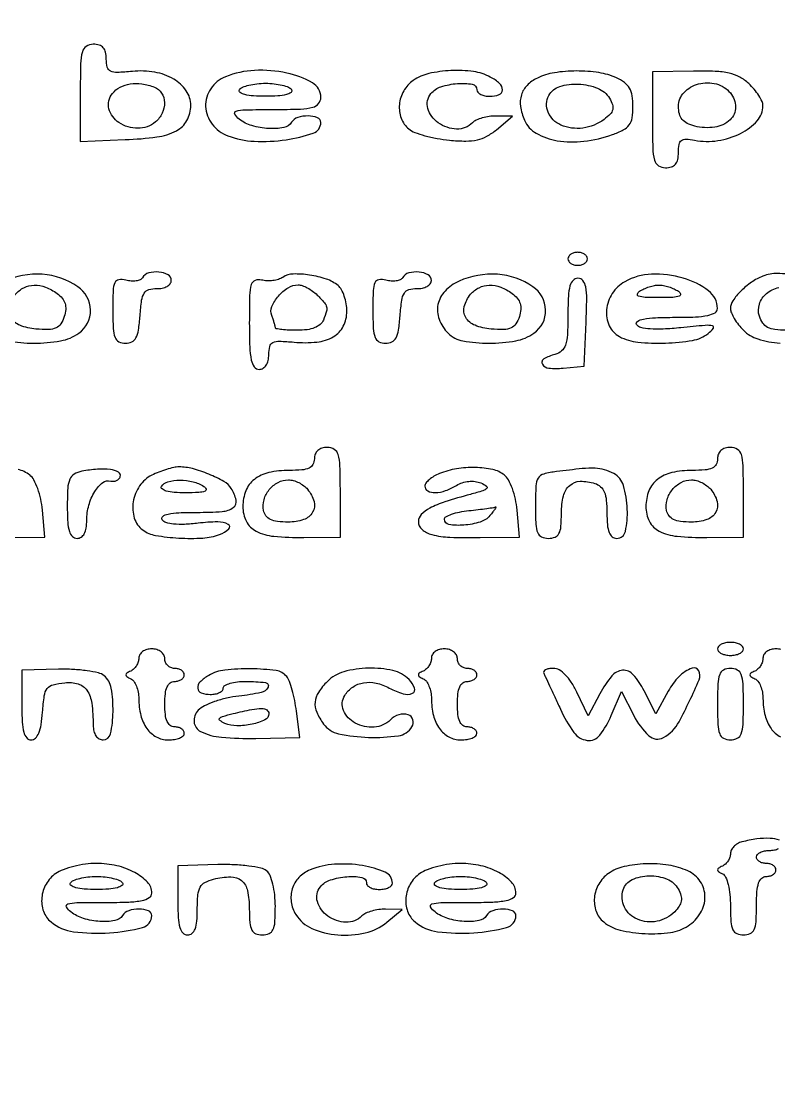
# Model space of a CAD drawing. Extents: x 0 to 1066, y 0 to 761.
# Drawn here: x 997.85 to 1007.7, y 127.07 to 141.07 of the extents above; entities that cross this region are included whole.
import ezdxf

# ---------------------------------------------------------------- set-up
doc = ezdxf.new("R2010")
doc.units = 0
doc.header["$MEASUREMENT"] = 0

msp = doc.modelspace()

# ---------------------------------------------------------------- linework, layer by layer
for points in [[(710.559243, 95.267872, -0.000023), (733.258836, 95.240684, -0.000004), (756.324384, 95.211821, -0.198594)], [(606.442229, 95.24091, -0.000004), (629.422908, 95.212432, -0.198597)], [(669.892229, 95.24091, -0.000004), (692.872908, 95.212432, -0.198597)], [(1007.945735, 137.763283, 0.042013), (1007.688889, 137.790956, 0.10093), (1007.5014, 137.75726, 0.056154), (1007.352573, 137.677649, 0.045319), (1007.213114, 137.561617, 0.04713), (1007.109842, 137.437016, 0.150592), (1007.0784, 137.334988, 0.102164), (1007.089807, 137.279745, 0.03292), (1007.128103, 137.204923, 0.031265), (1007.182847, 137.125141, 0.030385), (1007.2476, 137.052, 0.123148), (1007.435624, 136.939207, 0.053922), (1007.723145, 136.884646, 0.053029)], [(1007.803201, 137.052, -0.030534), (1007.65704, 137.060934, -0.091037), (1007.561749, 137.090795, -0.119802), (1007.498343, 137.146824, -0.075464), (1007.454433, 137.235904, -0.157613), (1007.455276, 137.394316, -0.13805), (1007.548034, 137.532152, -0.127471), (1007.706084, 137.608599, -0.126029)], [(997.646895, 134.354962), (998.15589, 134.362431), (998.125682, 134.713165, 0.032336), (998.104135, 134.855186, 0.033218), (998.064572, 134.991936, 0.035204), (998.014255, 135.105091, 0.105126), (997.960067, 135.16965, 0.113555), (997.809162, 135.240121, 0.047236)], [(1007.735692, 132.897136, 0.072314), (1007.6706, 132.9066, 0.069108), (1007.605931, 132.897619, 0.085282), (1007.551103, 132.871394, 0.099962), (1007.514443, 132.832453, 0.139896), (1007.5014, 132.78675, -0.079041), (1007.493525, 132.737245, -0.060848), (1007.470336, 132.687609, -0.061238), (1007.436091, 132.645341, -0.08292), (1007.39565, 132.61755, 0.029131), (1007.344258, 132.589816, 0.260055), (1007.3322, 132.5682, 0.260055), (1007.344258, 132.546584, 0.029131), (1007.39565, 132.51885, -0.131295), (1007.436203, 132.48485, -0.056264), (1007.470336, 132.422306, -0.050325), (1007.493565, 132.343484, -0.04654), (1007.5014, 132.259488, 0.060005), (1007.527799, 132.04031, 0.095386), (1007.606303, 131.869103, 0.1158), (1007.729455, 131.76107, 0.122996)], [(1007.717291, 130.419414, 0.059876), (1007.593584, 130.440557, 0.04594), (1007.421082, 130.433282, 0.030421), (1007.22645, 130.394883, 0.067512), (1007.169857, 130.371592, 0.068712), (1007.12189, 130.334175, 0.075329), (1007.089503, 130.288882, 0.11814), (1007.0784, 130.242547, -0.082908), (1007.07053, 130.195414, -0.061237), (1007.047336, 130.147787, -0.060849), (1007.013088, 130.106884, -0.079052), (1006.97265, 130.07955, 0.029131), (1006.921258, 130.051816, 0.260055), (1006.9092, 130.0302, 0.260055), (1006.921258, 130.008584, 0.029131), (1006.97265, 129.98085, -0.181903), (1007.01499, 129.93756, -0.042388), (1007.048471, 129.839717, -0.036866), (1007.070995, 129.709501, -0.0244), (1007.0784, 129.55785, 0.014451), (1007.08433, 129.352734, 0.09211), (1007.109127, 129.252056, 0.187602), (1007.160168, 129.202097, 0.101296), (1007.2476, 129.1842, 0.102588), (1007.335205, 129.202366, 0.188085), (1007.38625, 129.252938, 0.090841), (1007.410941, 129.355142, 0.013964), (1007.4168, 129.5649, -0.016668), (1007.422932, 129.748804, -0.063857), (1007.445, 129.861, -0.12648), (1007.484734, 129.922532, -0.188641), (1007.5437, 129.9456, 0.064853), (1007.592214, 129.951919, 0.082425), (1007.633323, 129.970451, 0.098894), (1007.660823, 129.997937, 0.148195), (1007.6706, 130.0302, 0.148195), (1007.660823, 130.062463, 0.098894), (1007.633323, 130.089949, 0.082425), (1007.592214, 130.108481, 0.064853), (1007.5437, 130.1148, -0.064853), (1007.495186, 130.121119, -0.082425), (1007.454077, 130.139651, -0.098894), (1007.426577, 130.167137, -0.148195), (1007.4168, 130.1994, -0.191087), (1007.429615, 130.231707, -0.088204), (1007.466503, 130.259149, -0.068025), (1007.521246, 130.277766, -0.048028), (1007.586, 130.284, 0.048028), (1007.650754, 130.290234, 0.068025), (1007.705498, 130.308851, 0.088204)]]:
    msp.add_lwpolyline(points, format="xyb")
for points in [[(998.6184, 140.142818), (998.6184, 139.511236), (999.201975, 139.533101, 0.02435), (999.615946, 139.568849, 0.086757), (999.86853, 139.649178, 0.147059), (1000.005997, 139.783283, 0.127116), (1000.0566, 139.979109, 0.151572), (999.997367, 140.170016, 0.11095), (999.833724, 140.321883, 0.09008), (999.587562, 140.411021, 0.065801), (999.296324, 140.421608, -0.013762), (999.097509, 140.408156, -0.120811), (999.011681, 140.425592, -0.224383), (998.969887, 140.47639, -0.06183), (998.9568, 140.581814, 0.054817), (998.947097, 140.670054, 0.126112), (998.917068, 140.729177, 0.139619), (998.864672, 140.762946, 0.073898), (998.7876, 140.7744, 0.149683), (998.69671, 140.746567, 0.180608), (998.645216, 140.674302, 0.059557), (998.622876, 140.518903, 0.005951)], [(1000.50819, 140.351516, 0.14807), (1000.315465, 140.196522, 0.161253), (1000.249257, 139.96604, 0.156057), (1000.333168, 139.735909, 0.137919), (1000.538946, 139.583519, 0.079277), (1000.880801, 139.512405, 0.047386), (1001.296459, 139.5323, 0.04781), (1001.649585, 139.617996, 0.319548), (1001.7486, 139.757106, 0.312179), (1001.705653, 139.819188, 0.088965), (1001.584022, 139.841694, 0.07719), (1001.447963, 139.821329, 0.180568), (1001.3679, 139.7592, -0.213591), (1001.266191, 139.690159, -0.058451), (1001.068, 139.678504, -0.056144), (1000.851905, 139.715643, -0.091551), (1000.68612, 139.798809, -0.103523), (1000.629163, 139.864154, -0.484919), (1000.645529, 139.903698, -0.064153), (1000.764585, 139.921355, -0.00368), (1001.13525, 139.925709, 0.006741), (1001.485786, 139.931974, 0.055368), (1001.643725, 139.954549, 0.158251), (1001.719335, 140.002639, 0.174336), (1001.7486, 140.08402, 0.270288), (1001.638396, 140.272991, 0.075764), (1001.306128, 140.399439, 0.065093), (1000.885777, 140.434153, 0.084123)], [(1002.951824, 140.304303, 0.109909), (1002.826833, 140.167647, 0.10789), (1002.770513, 139.989968, 0.113052), (1002.794398, 139.811632, 0.130683), (1002.893507, 139.67227, 0.083642), (1002.969457, 139.628195, 0.022459), (1003.102593, 139.584956, 0.0221), (1003.260526, 139.548823, 0.021236), (1003.423146, 139.526195, 0.021612), (1003.634648, 139.515065, 0.057498), (1003.784795, 139.530966, 0.070643), (1003.90875, 139.577826, 0.047885), (1004.033689, 139.662969), (1004.2443, 139.838171), (1004.02857, 139.840985, 0.038375), (1003.939245, 139.835291, 0.035316), (1003.849255, 139.816018, 0.037217), (1003.771457, 139.787091, 0.088988), (1003.721077, 139.752037, -0.207958), (1003.515658, 139.671101, -0.14584), (1003.27682, 139.751412, -0.167754), (1003.141574, 139.939119, -0.251265), (1003.180915, 140.132809, -0.142975), (1003.311515, 140.22102, -0.056968), (1003.525528, 140.263559, -0.063964), (1003.717974, 140.254824, -0.364372), (1003.779, 140.1822, 0.191087), (1003.791815, 140.149893, 0.088204), (1003.828703, 140.122451, 0.068025), (1003.883446, 140.103834, 0.048028), (1003.9482, 140.0976, 0.089316), (1004.068032, 140.119178, 0.307231), (1004.111518, 140.180307, 0.219872), (1004.075225, 140.263652, 0.059033), (1003.953762, 140.348423, 0.090271), (1003.735624, 140.418622, 0.043852), (1003.442081, 140.43144, 0.043899), (1003.153434, 140.39319, 0.098195)], [(1004.565613, 140.334559, 0.084446), (1004.43236, 140.23973, 0.122036), (1004.358244, 140.116345, 0.112368), (1004.346967, 139.964757, 0.064343), (1004.397558, 139.78752, 0.164207), (1004.551862, 139.615814, 0.087593), (1004.824162, 139.519956, 0.070959), (1005.171607, 139.512291, 0.054004), (1005.542976, 139.598276, 0.035169), (1005.684395, 139.659026, 0.117277), (1005.76054, 139.724413, 0.119933), (1005.798164, 139.816191, 0.037599), (1005.8094, 139.965396, 0.038769), (1005.79856, 140.104992, 0.092646), (1005.76406, 140.202595, 0.101726), (1005.699051, 140.275635, 0.053358), (1005.593919, 140.33782, 0.069558), (1005.366063, 140.405477, 0.038247), (1005.075424, 140.426814, 0.038313), (1004.786768, 140.403742, 0.073547)], [(1006.0632, 139.792246, 0.006045), (1006.067696, 139.420377, 0.060098), (1006.090073, 139.266306, 0.181129), (1006.141559, 139.194592, 0.14852), (1006.2324, 139.167, 0.074563), (1006.3103, 139.178682, 0.143563), (1006.362536, 139.213121, 0.125681), (1006.392175, 139.274058, 0.050702), (1006.4016, 139.366768, -0.041024), (1006.410177, 139.471127, -0.191456), (1006.440728, 139.521824, -0.177245), (1006.499457, 139.539945, -0.034342), (1006.611537, 139.526405, 0.084787), (1006.914344, 139.520435, 0.079187), (1007.209809, 139.614266, 0.09184), (1007.425693, 139.777943, 0.18686), (1007.5014, 139.973447, 0.107775), (1007.489005, 140.030285, 0.034357), (1007.447397, 140.106786, 0.032475), (1007.387916, 140.188069, 0.031035), (1007.317561, 140.262281, 0.064977), (1007.198763, 140.347137, 0.066913), (1007.06332, 140.397632, 0.045754), (1006.879795, 140.421958, 0.013836), (1006.598461, 140.425523), (1006.0632, 140.417493)], [(999.584381, 140.215449, -0.163459), (999.676757, 140.139136, -0.133459), (999.713728, 140.015664, -0.117183), (999.684579, 139.87736, -0.1097), (999.595957, 139.763065, -0.174593), (999.368429, 139.680777, -0.147177), (999.121753, 139.754639, -0.185291), (998.991771, 139.936256, -0.241401), (999.035515, 140.132809, -0.096799), (999.137472, 140.216117, -0.085869), (999.267663, 140.259371, -0.075522), (999.41952, 140.259171, -0.053635)], [(1001.3679, 140.1822, -0.400129), (1001.360631, 140.147698, -0.089468), (1001.300283, 140.120499, -0.044569), (1001.188375, 140.10291, -0.016707), (1001.0295, 140.0976, -0.016707), (1000.870625, 140.10291, -0.044569), (1000.758717, 140.120499, -0.089468), (1000.698369, 140.147698, -0.400129), (1000.6911, 140.1822, -0.158284), (1000.729671, 140.214903, -0.036095), (1000.812073, 140.241949, -0.033884), (1000.916132, 140.260587, -0.02738), (1001.0295, 140.2668, -0.02738), (1001.142868, 140.260587, -0.033884), (1001.246927, 140.241949, -0.036095), (1001.329329, 140.214903, -0.158284)], [(1005.504732, 140.071495, -0.053632), (1005.54373, 139.988614, -0.147433), (1005.546279, 139.924719, -0.13153), (1005.5128, 139.865486, -0.039035), (1005.43368, 139.796545, -0.126607), (1005.15791, 139.6842, -0.136939), (1004.871003, 139.723813, -0.191419), (1004.705842, 139.889719, -0.227898), (1004.715301, 140.108252, -0.196882), (1004.856762, 140.22515, -0.087307), (1005.101328, 140.256538, -0.084188), (1005.350478, 140.202259, -0.161727)], [(1007.077506, 140.140977, -0.172391), (1007.144895, 139.957106, -0.211074), (1007.073239, 139.790496, -0.153573), (1006.873357, 139.695461, -0.096539), (1006.612911, 139.709388, -0.053961), (1006.515142, 139.745489, -0.105124), (1006.450313, 139.796958, -0.110072), (1006.413835, 139.868586, -0.063028), (1006.4016, 139.965262, -0.192002), (1006.473957, 140.146743, -0.140331), (1006.662751, 140.258168, -0.128975), (1006.894822, 140.25766, -0.156086)], [(1004.9634, 137.9826, 0.148195), (1004.973177, 137.950337, 0.098894), (1005.000677, 137.922851, 0.082425), (1005.041786, 137.904319, 0.064853), (1005.0903, 137.898, 0.064853), (1005.138814, 137.904319, 0.082425), (1005.179923, 137.922851, 0.098894), (1005.207423, 137.950337, 0.148195), (1005.2172, 137.9826, 0.148195), (1005.207423, 138.014863, 0.098894), (1005.179923, 138.042349, 0.082425), (1005.138814, 138.060881, 0.064853), (1005.0903, 138.0672, 0.064853), (1005.041786, 138.060881, 0.082425), (1005.000677, 138.042349, 0.098894), (1004.973177, 138.014863, 0.148195)], [(997.62435, 137.691305, 0.097185), (997.44215, 137.562317, 0.139343), (997.350592, 137.388195, 0.143682), (997.365657, 137.195992, 0.105834), (997.482343, 137.015743, 0.152802), (997.675232, 136.914797, 0.044471), (998.013198, 136.884299, 0.045034), (998.361771, 136.915366, 0.108451), (998.599576, 137.014497, 0.252552), (998.75075, 137.315807, 0.237937), (998.586033, 137.619539, 0.135938), (998.12389, 137.781182, 0.122743)], [(999.427009, 137.736742, -0.15438), (999.396609, 137.710566, -0.064046), (999.343871, 137.695594, -0.054994), (999.278723, 137.693063, -0.046215), (999.210516, 137.704309, 0.098281), (999.119007, 137.709792, 0.261817), (999.068652, 137.671653, 0.094119), (999.045878, 137.571109, 0.008765), (999.0414, 137.315667, 0.011299), (999.046854, 137.074333, 0.079578), (999.070579, 136.95966, 0.184434), (999.120524, 136.903582, 0.120179), (999.205736, 136.8828, 0.112123), (999.288804, 136.901665, 0.160679), (999.342845, 136.953572, 0.086187), (999.375825, 137.054801, 0.017695), (999.396086, 137.24235, -0.01596), (999.417029, 137.442722, -0.103877), (999.450933, 137.537638, -0.188149), (999.510507, 137.582811, -0.078181), (999.61245, 137.595183, 0.056762), (999.685554, 137.600906, 0.079056), (999.747117, 137.62333, 0.100405), (999.788152, 137.658404, 0.167393), (999.8028, 137.700933, 0.27184), (999.759785, 137.774205, 0.103893), (999.642494, 137.81075, 0.092374), (999.509508, 137.798854, 0.188117)], [(1001.252785, 137.741465, -0.073065), (1001.197072, 137.71518, -0.042353), (1001.124533, 137.699696, -0.041316), (1001.047487, 137.696377, -0.054116), (1000.977835, 137.706736, 0.160191), (1000.892821, 137.701467, 0.232379), (1000.843297, 137.646632, 0.063932), (1000.822051, 137.50626, 0.00563), (1000.818, 137.146467, 0.008256), (1000.823142, 136.835091, 0.043706), (1000.843608, 136.665895, 0.102209), (1000.882528, 136.576699, 0.243562), (1000.9449, 136.5444, 0.135886), (1000.995889, 136.558518, 0.112454), (1001.036714, 136.597648, 0.089588), (1001.062996, 136.659136, 0.056367), (1001.0718, 136.736986, -0.060651), (1001.08459, 136.842035, -0.22176), (1001.125638, 136.892924, -0.123595), (1001.20955, 136.910777, -0.014693), (1001.400828, 136.898193, 0.049195), (1001.696356, 136.899149, 0.107027), (1001.910947, 136.969022, 0.14247), (1002.039967, 137.104841, 0.119742), (1002.087, 137.298418, 0.042408), (1002.078589, 137.397406, 0.039532), (1002.053567, 137.495992, 0.042006), (1002.016877, 137.580054, 0.095935), (1001.973187, 137.633339, 0.091428), (1001.820408, 137.718872, 0.044791), (1001.60289, 137.771757, 0.044494), (1001.388605, 137.78464, 0.140365)], [(1002.811009, 137.736742, -0.15438), (1002.780609, 137.710566, -0.064046), (1002.727871, 137.695594, -0.054994), (1002.662723, 137.693063, -0.046215), (1002.594516, 137.704309, 0.098281), (1002.503007, 137.709792, 0.261817), (1002.452652, 137.671653, 0.094119), (1002.429878, 137.571109, 0.008765), (1002.4254, 137.315667, 0.011299), (1002.430854, 137.074333, 0.079578), (1002.454579, 136.95966, 0.184434), (1002.504524, 136.903582, 0.120179), (1002.589736, 136.8828, 0.112123), (1002.672804, 136.901665, 0.160679), (1002.726845, 136.953572, 0.086187), (1002.759825, 137.054801, 0.017695), (1002.780086, 137.24235, -0.01596), (1002.801029, 137.442722, -0.103877), (1002.834933, 137.537638, -0.188149), (1002.894507, 137.582811, -0.078181), (1002.99645, 137.595183, 0.056762), (1003.069554, 137.600906, 0.079056), (1003.131117, 137.62333, 0.100405), (1003.172152, 137.658404, 0.167393), (1003.1868, 137.700933, 0.27184), (1003.143785, 137.774205, 0.103893), (1003.026494, 137.81075, 0.092374), (1002.893508, 137.798854, 0.188117)], [(1003.54635, 137.691305, 0.097185), (1003.36415, 137.562317, 0.139343), (1003.272592, 137.388195, 0.143682), (1003.287657, 137.195992, 0.105834), (1003.404343, 137.015743, 0.152802), (1003.597232, 136.914797, 0.044471), (1003.935198, 136.884299, 0.045034), (1004.283771, 136.915366, 0.108451), (1004.521576, 137.014497, 0.252552), (1004.67275, 137.315807, 0.237937), (1004.508033, 137.619539, 0.135938), (1004.04589, 137.781182, 0.122743)], [(1005.70365, 137.684993, 0.12094), (1005.539589, 137.53127, 0.120817), (1005.465277, 137.318995, 0.133458), (1005.500556, 137.112324, 0.162656), (1005.634638, 136.970377, 0.097861), (1005.872751, 136.897685, 0.034111), (1006.232681, 136.885802, 0.033265), (1006.585079, 136.921765, 0.124255), (1006.78728, 137.010961, 0.0595), (1006.855673, 137.078829, 0.55686), (1006.84423, 137.110589, 0.074477), (1006.750538, 137.116228, 0.00348), (1006.433729, 137.085876, -0.012717), (1006.202733, 137.068043, -0.030694), (1006.031461, 137.069714, -0.040079), (1005.911765, 137.087956, -0.199035), (1005.857686, 137.126915, -0.417628), (1005.86785, 137.168878, -0.08881), (1005.945886, 137.198677, -0.03731), (1006.101463, 137.216338, -0.009613), (1006.354307, 137.2212, 0.010279), (1006.621403, 137.226691, 0.040308), (1006.784911, 137.246687, 0.078148), (1006.878008, 137.281542, 0.270464), (1006.9092, 137.334988, 0.235461), (1006.793597, 137.56686, 0.091061), (1006.463458, 137.73215, 0.080056), (1006.05153, 137.782986, 0.119358)], [(998.316498, 137.532004, -0.060673), (998.383116, 137.469622, -0.09917), (998.420035, 137.401937, -0.096863), (998.428516, 137.324087, -0.055739), (998.410082, 137.231225, -0.067019), (998.364745, 137.135215, -0.146179), (998.303352, 137.082926, -0.101826), (998.207621, 137.062298, -0.023149), (998.040868, 137.068471, -0.073726), (997.83319, 137.117204, -0.167429), (997.712413, 137.220899, -0.200746), (997.693438, 137.362361, -0.107876), (997.775773, 137.521364, -0.10677), (997.884734, 137.606866, -0.108657), (998.018578, 137.639072, -0.096178), (998.166832, 137.613304, -0.066978)], [(1001.700257, 137.511257, -0.012599), (1001.796194, 137.41036, -0.122953), (1001.8237, 137.358832, -0.136932), (1001.82221, 137.30268, -0.01693), (1001.781849, 137.185819, -0.129622), (1001.741005, 137.129115, -0.078209), (1001.669215, 137.086794, -0.060254), (1001.569005, 137.060542, -0.033975), (1001.443449, 137.052, -0.011571), (1001.333395, 137.054547, -0.019092), (1001.240721, 137.062393, -0.013714), (1001.168121, 137.07337, -0.363133), (1001.1564, 137.087381, 0.063128), (1001.153787, 137.107991, 0.009353), (1001.142545, 137.148474, 0.010413), (1001.127293, 137.19602, 0.008792), (1001.109235, 137.245673, -0.193947), (1001.111163, 137.360899, -0.07795), (1001.195751, 137.497193, -0.074703), (1001.323262, 137.606932, -0.141305), (1001.4525, 137.6442, -0.086666), (1001.505935, 137.634868, -0.036688), (1001.57264, 137.605148, -0.034891), (1001.640913, 137.562131, -0.03837)], [(1004.238498, 137.532004, -0.060673), (1004.305116, 137.469622, -0.09917), (1004.342035, 137.401937, -0.096863), (1004.350516, 137.324087, -0.055739), (1004.332082, 137.231225, -0.067019), (1004.286745, 137.135215, -0.146179), (1004.225352, 137.082926, -0.101826), (1004.129621, 137.062298, -0.023149), (1003.962868, 137.068471, -0.073726), (1003.75519, 137.117204, -0.167429), (1003.634413, 137.220899, -0.200746), (1003.615438, 137.362361, -0.107876), (1003.697773, 137.521364, -0.10677), (1003.806734, 137.606866, -0.108657), (1003.940578, 137.639072, -0.096178), (1004.088832, 137.613304, -0.066978)], [(1004.9634, 137.25558, -0.011559), (1004.957371, 136.994827, -0.067549), (1004.93271, 136.860167, -0.137813), (1004.881546, 136.783739, -0.11328), (1004.7942, 136.738113, 0.065064), (1004.650233, 136.679653, 0.420258), (1004.632136, 136.611472, 0.241534), (1004.715241, 136.559307, 0.045701), (1004.89995, 136.56019), (1005.1749, 136.5867), (1005.199915, 137.15775, 0.007905), (1005.208457, 137.463081, 0.048856), (1005.195069, 137.619334, 0.12709), (1005.158145, 137.6986, 0.224154), (1005.094165, 137.7288, 0.202893), (1005.031009, 137.702072, 0.12578), (1004.990394, 137.631111, 0.055937), (1004.96895, 137.496384, 0.011522)], [(1006.4016, 137.5596, -0.184642), (1006.427877, 137.523704, -0.400857), (1006.413027, 137.496247, -0.068582), (1006.327433, 137.481061, -0.009659), (1006.1478, 137.477591, -0.009659), (1005.968167, 137.481061, -0.068582), (1005.882573, 137.496247, -0.400857), (1005.867723, 137.523704, -0.184642), (1005.894, 137.5596, -0.038252), (1005.951867, 137.591008, -0.027073), (1006.0209, 137.617519, -0.027466), (1006.090039, 137.635735, -0.050718), (1006.1478, 137.641609, -0.050718), (1006.205561, 137.635735, -0.027466), (1006.2747, 137.617519, -0.027073), (1006.343733, 137.591008, -0.038252)], [(1001.664, 135.379227, -0.122889), (1001.64583, 135.306417, -0.16459), (1001.596634, 135.260083, -0.088008), (1001.502778, 135.235756, -0.019517), (1001.336286, 135.229255, 0.053737), (1001.070638, 135.200621, 0.112021), (1000.883113, 135.112829, 0.134051), (1000.772448, 134.96522, 0.094481), (1000.7334, 134.760418, 0.116152), (1000.77932, 134.565411, 0.160603), (1000.904961, 134.438665, 0.095746), (1001.137645, 134.371661, 0.025358), (1001.525826, 134.356607), (1002.0024, 134.362299), (1002.0024, 134.94575, 0.006741), (1001.997761, 135.289825, 0.06391), (1001.975117, 135.435119, 0.184325), (1001.923698, 135.503205, 0.140775), (1001.8332, 135.5292, 0.071675), (1001.76272, 135.519044, 0.110198), (1001.709012, 135.489303, 0.119015), (1001.675714, 135.441526, 0.093203)], [(1006.9092, 135.379227, -0.122889), (1006.89103, 135.306417, -0.16459), (1006.841834, 135.260083, -0.088008), (1006.747978, 135.235756, -0.019517), (1006.581486, 135.229255, 0.053737), (1006.315838, 135.200621, 0.112021), (1006.128313, 135.112829, 0.134051), (1006.017648, 134.96522, 0.094481), (1005.9786, 134.760418, 0.116152), (1006.02452, 134.565411, 0.160603), (1006.150161, 134.438665, 0.095746), (1006.382845, 134.371661, 0.025358), (1006.771026, 134.356607), (1007.2476, 134.362299), (1007.2476, 134.94575, 0.006741), (1007.242961, 135.289825, 0.06391), (1007.220317, 135.435119, 0.184325), (1007.168898, 135.503205, 0.140775), (1007.0784, 135.5292, 0.071675), (1007.00792, 135.519044, 0.110198), (1006.954212, 135.489303, 0.119015), (1006.920914, 135.441526, 0.093203)], [(999.549, 135.166443, 0.127367), (999.390187, 135.027234, 0.108784), (999.307204, 134.820074, 0.11634), (999.321483, 134.6084, 0.16149), (999.431012, 134.454722, 0.115748), (999.598798, 134.383605, 0.02798), (999.900401, 134.348924, 0.029413), (1000.212133, 134.349007, 0.076984), (1000.430381, 134.396151, 0.084923), (1000.551003, 134.467776, 0.531171), (1000.544424, 134.526785, 0.126083), (1000.407174, 134.559265, 0.02486), (1000.152638, 134.541885, -0.017585), (999.973308, 134.527017, -0.036431), (999.832919, 134.530566, -0.047313), (999.731994, 134.550254, -0.184555), (999.682346, 134.588171, -0.394573), (999.690793, 134.630263, -0.104047), (999.759774, 134.660552, -0.041209), (999.902372, 134.678329, -0.010414), (1000.136207, 134.6832, 0.017966), (1000.464635, 134.695005, 0.135411), (1000.609698, 134.746489, 0.304717), (1000.646371, 134.84132, 0.086167), (1000.582333, 134.995157, 0.124112), (1000.487521, 135.084815, 0.030208), (1000.292106, 135.179238, 0.031857), (1000.076919, 135.251988, 0.067873), (999.903043, 135.274153, 0.051575), (999.833682, 135.266365, 0.020119), (999.740244, 135.241998, 0.019663), (999.640431, 135.207291, 0.023096)], [(1003.29255, 135.188164, 0.036836), (1003.2197, 135.152448, 0.045335), (1003.158115, 135.108475, 0.051767), (1003.115368, 135.063199, 0.164775), (1003.1022, 135.024326, 0.280004), (1003.139765, 134.962506, 0.126791), (1003.235715, 134.940392, 0.079473), (1003.372345, 134.965868, 0.053876), (1003.515141, 135.034952, -0.061687), (1003.589123, 135.069333, -0.05404), (1003.672661, 135.086601, -0.054948), (1003.756473, 135.085434, -0.069482), (1003.831243, 135.065347, -0.048425), (1003.903358, 135.026141, -0.459278), (1003.906906, 134.995417, -0.132235), (1003.858249, 134.964794, -0.008348), (1003.6944, 134.917306, 0.011247), (1003.36388, 134.819431, 0.04276), (1003.165429, 134.736495, 0.077989), (1003.054853, 134.654683, 0.197028), (1003.0176, 134.563815, 0.218939), (1003.065033, 134.460683, 0.114198), (1003.19308, 134.39382, 0.054207), (1003.42789, 134.359409, 0.012969), (1003.822695, 134.354962), (1004.33169, 134.362431), (1004.301482, 134.713165, 0.032336), (1004.279935, 134.855186, 0.033218), (1004.240372, 134.991936, 0.035204), (1004.190055, 135.105091, 0.105126), (1004.135867, 135.16965, 0.113555), (1003.984962, 135.240121, 0.047236), (1003.76029, 135.266381, 0.045163), (1003.513936, 135.249525, 0.05596)], [(1004.81535, 135.214201, 0.033959), (1004.648252, 135.181829, 0.193568), (1004.577202, 135.128746, 0.125955), (1004.546448, 135.027952, 0.011388), (1004.5404, 134.76244, 0.01182), (1004.545936, 134.528313, 0.084612), (1004.570119, 134.418155, 0.189677), (1004.621207, 134.364384, 0.109452), (1004.7096, 134.3448, 0.093374), (1004.795723, 134.361025, 0.182952), (1004.846784, 134.407119, 0.100676), (1004.872352, 134.498117, 0.018309), (1004.8788, 134.674149, -0.058429), (1004.904973, 134.897354, -0.154079), (1004.986689, 135.033924, -0.17764), (1005.122991, 135.087454, -0.082674), (1005.313718, 135.060117, -0.107031), (1005.388111, 135.017465, -0.112205), (1005.436678, 134.94849, -0.073835), (1005.463195, 134.841344, -0.023806), (1005.471, 134.677499, 0.020864), (1005.477533, 134.521008, 0.070353), (1005.500217, 134.4214, 0.129133), (1005.540119, 134.365653, 0.174931), (1005.5979, 134.3448, 0.352885), (1005.711094, 134.436053, 0.064433), (1005.735672, 134.724037, 0.058505), (1005.685609, 135.033411, 0.203255), (1005.561162, 135.187823, 0.050267), (1005.439297, 135.238052, 0.063873), (1005.319339, 135.25777, 0.034404), (1005.149807, 135.252101, 0.005315)], [(998.63955, 135.217152, 0.083824), (998.538307, 135.178476, 0.162044), (998.481935, 135.113856, 0.085923), (998.455482, 134.998075, 0.013298), (998.4492, 134.761916, 0.014385), (998.455093, 134.557137, 0.05952), (998.476785, 134.435469, 0.123337), (998.516396, 134.369502, 0.198703), (998.5761, 134.3448, 0.147575), (998.630171, 134.361114, 0.124191), (998.670555, 134.405555, 0.08492), (998.695192, 134.479635, 0.037925), (998.703, 134.58243, -0.067618), (998.729311, 134.776098, -0.070172), (998.806276, 134.953096, -0.087608), (998.910117, 135.070291, -0.242522), (999.015022, 135.091023, 0.08916), (999.053183, 135.087082, 0.090274), (999.090148, 135.096719, 0.093902), (999.120209, 135.118284, 0.106535), (999.13869, 135.1485, 0.370043), (999.116298, 135.205864, 0.088509), (999.010889, 135.240007, 0.053334), (998.842129, 135.245091, 0.030309)], [(1000.2258, 135.0216, -0.163739), (1000.25474, 134.985256, -0.417353), (1000.241725, 134.957817, -0.073665), (1000.161225, 134.942328, -0.00987), (999.988157, 134.938295, -0.018067), (999.840736, 134.9431, -0.048038), (999.736937, 134.960352, -0.099296), (999.682132, 134.987414, -0.384351), (999.6759, 135.0216, -0.194116), (999.758978, 135.082653, -0.062656), (999.91345, 135.102087, -0.058919), (1000.085285, 135.081767, -0.084784)], [(1001.576027, 134.983364, -0.104388), (1001.659838, 134.824211, -0.204541), (1001.642046, 134.684698, -0.180532), (1001.524498, 134.589012, -0.081684), (1001.3256, 134.5563, -0.02784), (1001.184421, 134.564167, -0.082363), (1001.0913, 134.59051, -0.123746), (1001.033576, 134.637791, -0.112476), (1001.002523, 134.708414, -0.118507), (1001.00891, 134.848205, -0.100474), (1001.077588, 134.979528, -0.10116), (1001.191539, 135.073009, -0.121949), (1001.3256, 135.1062, -0.06956), (1001.389917, 135.097209, -0.044587), (1001.460412, 135.070117, -0.0441), (1001.526081, 135.03038, -0.061518)], [(1006.821227, 134.983364, -0.104388), (1006.905038, 134.824211, -0.204541), (1006.887246, 134.684698, -0.180532), (1006.769698, 134.589012, -0.081684), (1006.5708, 134.5563, -0.02784), (1006.429621, 134.564167, -0.082363), (1006.3365, 134.59051, -0.123746), (1006.278776, 134.637791, -0.112476), (1006.247723, 134.708414, -0.118507), (1006.25411, 134.848205, -0.100474), (1006.322788, 134.979528, -0.10116), (1006.436739, 135.073009, -0.121949), (1006.5708, 135.1062, -0.06956), (1006.635117, 135.097209, -0.044587), (1006.705612, 135.070117, -0.0441), (1006.771281, 135.03038, -0.061518)], [(1003.9482, 134.6409, -0.147189), (1003.822147, 134.557267, -0.053458), (1003.609104, 134.517023, -0.058528), (1003.415366, 134.524203, -0.369805), (1003.356, 134.593493, -0.273961), (1003.375463, 134.626348, -0.040002), (1003.449192, 134.659383, -0.035939), (1003.551691, 134.687688, -0.023343), (1003.67325, 134.706172, 0.003168), (1003.797088, 134.719919, 0.004552), (1003.906564, 134.733786, 0.002488), (1003.998805, 134.746792, 0.069844), (1004.022009, 134.753578, -0.693626), (1004.02611, 134.749449, -0.037253), (1004.013325, 134.726346, -0.019602), (1003.986495, 134.688693, -0.008605)], [(999.3798, 132.78675, -0.079041), (999.371925, 132.737245, -0.060848), (999.348736, 132.687609, -0.061238), (999.314491, 132.645341, -0.08292), (999.27405, 132.61755, 0.029131), (999.222658, 132.589816, 0.260055), (999.2106, 132.5682, 0.260055), (999.222658, 132.546584, 0.029131), (999.27405, 132.51885, -0.131295), (999.314603, 132.48485, -0.056264), (999.348736, 132.422306, -0.050325), (999.371965, 132.343484, -0.04654), (999.3798, 132.259488, 0.060005), (999.406199, 132.04031, 0.095386), (999.484703, 131.869103, 0.1158), (999.607855, 131.76107, 0.122996), (999.763477, 131.7222, 0.038692), (999.843326, 131.728388, 0.057746), (999.910746, 131.747051, 0.075912), (999.956706, 131.774411, 0.224226), (999.972, 131.8068, 0.148195), (999.962223, 131.839063, 0.098894), (999.934723, 131.866549, 0.082425), (999.893614, 131.885081, 0.064853), (999.8451, 131.8914, -0.164293), (999.788465, 131.910526, -0.129352), (999.748414, 131.9619, -0.075863), (999.725128, 132.051799, -0.025511), (999.7182, 132.1875, -0.025511), (999.725128, 132.323201, -0.075863), (999.748414, 132.4131, -0.129352), (999.788465, 132.464474, -0.164293), (999.8451, 132.4836, 0.064853), (999.893614, 132.489919, 0.082425), (999.934723, 132.508451, 0.098894), (999.962223, 132.535937, 0.148195), (999.972, 132.5682, 0.148195), (999.962223, 132.600463, 0.098894), (999.934723, 132.627949, 0.082425), (999.893614, 132.646481, 0.064853), (999.8451, 132.6528, -0.099038), (999.79667, 132.662488, -0.097945), (999.755477, 132.690077, -0.097945), (999.727888, 132.73127, -0.099038), (999.7182, 132.7797, 0.130775), (999.705239, 132.828409, 0.10214), (999.66885, 132.869587, 0.08892), (999.614092, 132.897136, 0.072314), (999.549, 132.9066, 0.069108), (999.484331, 132.897619, 0.085282), (999.429503, 132.871394, 0.099962), (999.392843, 132.832453, 0.139896)], [(1003.1868, 132.78675, -0.079041), (1003.178925, 132.737245, -0.060848), (1003.155736, 132.687609, -0.061238), (1003.121491, 132.645341, -0.08292), (1003.08105, 132.61755, 0.029131), (1003.029658, 132.589816, 0.260055), (1003.0176, 132.5682, 0.260055), (1003.029658, 132.546584, 0.029131), (1003.08105, 132.51885, -0.131295), (1003.121603, 132.48485, -0.056264), (1003.155736, 132.422306, -0.050325), (1003.178965, 132.343484, -0.04654), (1003.1868, 132.259488, 0.060005), (1003.213199, 132.04031, 0.095386), (1003.291703, 131.869103, 0.1158), (1003.414855, 131.76107, 0.122996), (1003.570477, 131.7222, 0.038692), (1003.650326, 131.728388, 0.057746), (1003.717746, 131.747051, 0.075912), (1003.763706, 131.774411, 0.224226), (1003.779, 131.8068, 0.148195), (1003.769223, 131.839063, 0.098894), (1003.741723, 131.866549, 0.082425), (1003.700614, 131.885081, 0.064853), (1003.6521, 131.8914, -0.164293), (1003.595465, 131.910526, -0.129352), (1003.555414, 131.9619, -0.075863), (1003.532128, 132.051799, -0.025511), (1003.5252, 132.1875, -0.025511), (1003.532128, 132.323201, -0.075863), (1003.555414, 132.4131, -0.129352), (1003.595465, 132.464474, -0.164293), (1003.6521, 132.4836, 0.064853), (1003.700614, 132.489919, 0.082425), (1003.741723, 132.508451, 0.098894), (1003.769223, 132.535937, 0.148195), (1003.779, 132.5682, 0.148195), (1003.769223, 132.600463, 0.098894), (1003.741723, 132.627949, 0.082425), (1003.700614, 132.646481, 0.064853), (1003.6521, 132.6528, -0.099038), (1003.60367, 132.662488, -0.097945), (1003.562477, 132.690077, -0.097945), (1003.534888, 132.73127, -0.099038), (1003.5252, 132.7797, 0.130775), (1003.512239, 132.828409, 0.10214), (1003.47585, 132.869587, 0.08892), (1003.421092, 132.897136, 0.072314), (1003.356, 132.9066, 0.069108), (1003.291331, 132.897619, 0.085282), (1003.236503, 132.871394, 0.099962), (1003.199843, 132.832453, 0.139896)], [(1006.9092, 132.9066, 0.191087), (1006.922015, 132.874293, 0.088204), (1006.958903, 132.846851, 0.068025), (1007.013646, 132.828234, 0.048028), (1007.0784, 132.822, 0.048028), (1007.143154, 132.828234, 0.068025), (1007.197898, 132.846851, 0.088204), (1007.234785, 132.874293, 0.191087), (1007.2476, 132.9066, 0.191087), (1007.234785, 132.938907, 0.088204), (1007.197898, 132.966349, 0.068025), (1007.143154, 132.984966, 0.048028), (1007.0784, 132.9912, 0.048028), (1007.013646, 132.984966, 0.068025), (1006.958903, 132.966349, 0.088204), (1006.922015, 132.938907, 0.191087)], [(997.857, 132.176372, 0.012988), (997.86275, 131.955051, 0.052686), (997.883833, 131.822063, 0.108731), (997.921802, 131.748973, 0.222327), (997.979036, 131.7222, 0.199886), (998.034503, 131.745297, 0.098074), (998.077578, 131.810172, 0.058471), (998.108496, 131.920261, 0.021194), (998.127086, 132.08175, -0.017171), (998.150043, 132.296363, -0.12673), (998.189153, 132.3907, -0.170998), (998.263647, 132.440248, -0.037817), (998.416997, 132.466986, -0.095133), (998.591605, 132.450759, -0.176976), (998.704791, 132.367766, -0.115708), (998.767259, 132.200483, -0.030242), (998.786445, 131.91255, 0.058056), (998.795813, 131.836175, 0.088772), (998.822656, 131.775268, 0.110063), (998.863767, 131.736244, 0.135856), (998.9145, 131.7222, 0.355535), (999.013037, 131.802405, 0.047363), (999.044609, 132.088912, 0.046206), (999.020885, 132.395404, 0.178994), (998.927114, 132.557731, 0.11682), (998.854133, 132.593902, 0.021736), (998.706013, 132.621482, 0.022234), (998.526263, 132.638821, 0.018691), (998.334914, 132.641562), (997.857, 132.630545)], [(1000.28925, 132.561424, 0.061831), (1000.177351, 132.476195, 0.224089), (1000.147018, 132.394494, 0.292314), (1000.192562, 132.335103, 0.087176), (1000.3104, 132.3144, 0.048028), (1000.375154, 132.320634, 0.068025), (1000.429898, 132.339251, 0.088204), (1000.466785, 132.366693, 0.191087), (1000.4796, 132.399, -0.277684), (1000.499235, 132.43163, -0.052312), (1000.566579, 132.458749, -0.042582), (1000.662242, 132.477463, -0.027026), (1000.7757, 132.4836, -0.029583), (1001.028225, 132.468646, -0.51642), (1001.06165, 132.407331, -0.233852), (1000.9713, 132.337635, -0.021346), (1000.682381, 132.292512, 0.028508), (1000.523078, 132.265291, 0.027746), (1000.366425, 132.219952, 0.028878), (1000.233633, 132.1646, 0.085299), (1000.153631, 132.107139, 0.220085), (1000.099145, 131.955277, 0.262859), (1000.18419, 131.831729, 0.092641), (1000.457023, 131.756488, 0.025724), (1000.902524, 131.741828), (1001.474644, 131.752436), (1001.430997, 132.096868, 0.018083), (1001.408148, 132.236484, 0.019242), (1001.375633, 132.371187, 0.019228), (1001.338897, 132.484393, 0.079246), (1001.303816, 132.54705, 0.196648), (1001.166904, 132.624334, 0.027855), (1000.837642, 132.647374, 0.031389), (1000.499417, 132.630927, 0.104392)], [(1001.8332, 132.4836, 0.050288), (1001.716704, 132.340977, 0.124671), (1001.672504, 132.214563, 0.127219), (1001.694215, 132.084004, 0.053428), (1001.78408, 131.92872, 0.184603), (1001.979329, 131.802375, 0.044225), (1002.369538, 131.754992, 0.043681), (1002.757081, 131.776274, 0.221043), (1002.933858, 131.8914, 0.216893), (1002.946211, 131.984953, 0.243745), (1002.883273, 132.049336, 0.155135), (1002.76423, 132.050617, 0.122696), (1002.653294, 131.983934, -0.181548), (1002.443253, 131.888566, -0.139912), (1002.195201, 131.941693, -0.170747), (1002.043474, 132.106681, -0.24665), (1002.058674, 132.300341, -0.103177), (1002.1648, 132.410315, -0.108386), (1002.304238, 132.466274, -0.097009), (1002.467022, 132.461764, -0.067675), (1002.639677, 132.397514, 0.047758), (1002.819511, 132.322338, 0.179191), (1002.939674, 132.328846, 0.403167), (1002.968379, 132.397581, 0.104006), (1002.895988, 132.508527, 0.141171), (1002.686494, 132.624312, 0.062047), (1002.368354, 132.656389, 0.061701), (1002.048623, 132.609146, 0.129583)], [(1004.648293, 132.58935, -0.010936), (1004.669357, 132.546959, -0.000763), (1004.725742, 132.426495, -0.001082), (1004.792452, 132.282592, -0.000814), (1004.865219, 132.12405, 0.046872), (1005.040173, 131.820139, 0.209278), (1005.212316, 131.716441, 0.26339), (1005.376654, 131.783131, 0.068715), (1005.526911, 132.037828), (1005.658789, 132.353455), (1005.820716, 132.037828, 0.084727), (1006.016223, 131.776915, 0.326095), (1006.205576, 131.7525, 0.146119), (1006.409426, 131.959222, 0.020607), (1006.670938, 132.50475, 0.226743), (1006.666203, 132.622631, 0.375711), (1006.579197, 132.655969, 0.110246), (1006.408772, 132.546137, 0.0713), (1006.268746, 132.356629), (1006.109247, 132.060459), (1005.954588, 132.361921, 0.059939), (1005.814189, 132.569918, 0.235108), (1005.675432, 132.627845, 0.20823), (1005.532899, 132.554195, 0.047905), (1005.379396, 132.323702), (1005.225762, 132.036905), (1005.078912, 132.344852, 0.031814), (1005.007061, 132.473735, 0.052302), (1004.92896, 132.570972, 0.065985), (1004.849533, 132.632338, 0.132273), (1004.773538, 132.6528, 0.038735), (1004.715104, 132.648266, 0.078676), (1004.671356, 132.634162, 0.140991), (1004.648996, 132.613371, 0.261917)], [(1006.9092, 132.1875, 0.009792), (1006.914403, 131.921844, 0.077556), (1006.938041, 131.801513, 0.189837), (1006.989219, 131.743628, 0.118451), (1007.0784, 131.7222, 0.118451), (1007.167581, 131.743628, 0.189837), (1007.218759, 131.801513, 0.077556), (1007.242397, 131.921844, 0.009792), (1007.2476, 132.1875, 0.009792), (1007.242397, 132.453156, 0.077556), (1007.218759, 132.573488, 0.189837), (1007.167581, 132.631372, 0.118451), (1007.0784, 132.6528, 0.118451), (1006.989219, 132.631372, 0.189837), (1006.938041, 132.573488, 0.077556), (1006.914403, 132.453156, 0.009792)], [(1001.0718, 132.062212, -0.291977), (1001.021804, 131.983894, -0.055057), (1000.853165, 131.92717, -0.053243), (1000.655546, 131.905727, -0.103697), (1000.500939, 131.937866, -0.043256), (1000.433901, 131.974321, -0.447643), (1000.429885, 132.001925, -0.150369), (1000.470322, 132.028129, -0.009875), (1000.6065, 132.063881, -0.008425), (1000.851432, 132.118689, -0.051766), (1000.979946, 132.131565, -0.147612), (1001.04546, 132.111536, -0.250287)], [(998.298824, 129.983103, 0.109834), (998.174271, 129.846966, 0.106782), (998.117528, 129.669486, 0.112296), (998.140237, 129.491592, 0.132631), (998.237746, 129.353362, 0.14246), (998.529411, 129.226696, 0.047426), (998.999565, 129.211687, 0.047836), (999.428601, 129.280249, 0.341612), (999.549, 129.435906, 0.312179), (999.506053, 129.497988, 0.088965), (999.384422, 129.520494, 0.07719), (999.248363, 129.500129, 0.180568), (999.1683, 129.438, -0.214617), (999.068104, 129.370273, -0.059683), (998.874208, 129.360112, -0.056833), (998.661805, 129.398854, -0.088632), (998.49648, 129.482991, -0.101387), (998.439087, 129.548277, -0.488362), (998.455163, 129.587441, -0.064579), (998.572991, 129.604492, -0.003683), (998.94063, 129.6072, 0.008436), (999.249058, 129.612404, 0.041106), (999.422471, 129.632595, 0.090771), (999.516144, 129.669913, 0.258175), (999.549, 129.729303, 0.191819), (999.492915, 129.870117, 0.080331), (999.327838, 129.996239, 0.066193), (999.092586, 130.084762, 0.056989), (998.8299, 130.1148, 0.033303), (998.684765, 130.105122, 0.027486), (998.532388, 130.076114, 0.028339), (998.395123, 130.033692, 0.063738)], [(999.8874, 129.634356, 0.012758), (999.89311, 129.410593, 0.055995), (999.914512, 129.280376, 0.119967), (999.954012, 129.210347, 0.207514), (1000.0143, 129.1842, 0.176113), (1000.072194, 129.205244, 0.128996), (1000.112081, 129.261481, 0.069765), (1000.134706, 129.362167, 0.020436), (1000.1412, 129.520988, -0.021043), (1000.149031, 129.706986, -0.10351), (1000.178951, 129.807084, -0.148456), (1000.240655, 129.868041, -0.059731), (1000.352511, 129.910812, -0.056402), (1000.576123, 129.940779, -0.179977), (1000.71602, 129.891983, -0.171273), (1000.794239, 129.761431, -0.050176), (1000.818, 129.525255, 0.017133), (1000.824296, 129.341554, 0.098316), (1000.849643, 129.247982, 0.184478), (1000.900689, 129.200863, 0.095428), (1000.9872, 129.1842, 0.100692), (1001.074548, 129.201971, 0.187353), (1001.125587, 129.251643, 0.092715), (1001.150437, 129.351602, 0.01469), (1001.1564, 129.554541, 0.027537), (1001.148136, 129.704477, 0.032379), (1001.123391, 129.844547, 0.034639), (1001.087139, 129.958174, 0.12565), (1001.042927, 130.019057, 0.122482), (1000.968599, 130.054867, 0.020025), (1000.809734, 130.08135, 0.021019), (1000.616229, 130.097467, 0.017158), (1000.408427, 130.098872), (999.8874, 130.084512)], [(1001.60799, 130.030316, 0.107275), (1001.463923, 129.932379, 0.113554), (1001.377009, 129.785352, 0.112754), (1001.362744, 129.614265, 0.104596), (1001.423136, 129.448724, 0.152758), (1001.632539, 129.268963, 0.08104), (1001.967516, 129.185396, 0.077833), (1002.326568, 129.21151, 0.117191), (1002.606378, 129.350585), (1002.8061, 129.516971), (1002.59037, 129.519785, 0.038375), (1002.501045, 129.514091, 0.035316), (1002.411055, 129.494818, 0.037217), (1002.333257, 129.465891, 0.088988), (1002.282877, 129.430837, -0.207958), (1002.077458, 129.349901, -0.14584), (1001.83862, 129.430212, -0.167754), (1001.703374, 129.617919, -0.251265), (1001.742715, 129.811609, -0.142975), (1001.873315, 129.89982, -0.056968), (1002.087328, 129.942359, -0.063964), (1002.279774, 129.933624, -0.364372), (1002.3408, 129.861, 0.191087), (1002.353615, 129.828693, 0.088204), (1002.390503, 129.801251, 0.068025), (1002.445246, 129.782634, 0.048028), (1002.51, 129.7764, 0.046275), (1002.574762, 129.782407, 0.066223), (1002.629498, 129.800377, 0.086308), (1002.666439, 129.826842, 0.196715), (1002.6792, 129.858023, 0.297156), (1002.5867, 129.999922, 0.064073), (1002.291458, 130.087205, 0.05718), (1001.926953, 130.103706, 0.07874)], [(1003.036424, 129.983103, 0.109834), (1002.911871, 129.846966, 0.106782), (1002.855128, 129.669486, 0.112296), (1002.877837, 129.491592, 0.132631), (1002.975346, 129.353362, 0.14246), (1003.267011, 129.226696, 0.047426), (1003.737165, 129.211687, 0.047836), (1004.166201, 129.280249, 0.341612), (1004.2866, 129.435906, 0.312179), (1004.243653, 129.497988, 0.088965), (1004.122022, 129.520494, 0.07719), (1003.985963, 129.500129, 0.180568), (1003.9059, 129.438, -0.214617), (1003.805704, 129.370273, -0.059683), (1003.611808, 129.360112, -0.056833), (1003.399405, 129.398854, -0.088632), (1003.23408, 129.482991, -0.101387), (1003.176687, 129.548277, -0.488362), (1003.192763, 129.587441, -0.064579), (1003.310591, 129.604492, -0.003683), (1003.67823, 129.6072, 0.008436), (1003.986658, 129.612404, 0.041106), (1004.160071, 129.632595, 0.090771), (1004.253744, 129.669913, 0.258175), (1004.2866, 129.729303, 0.191819), (1004.230515, 129.870117, 0.080331), (1004.065438, 129.996239, 0.066193), (1003.830186, 130.084762, 0.056989), (1003.5675, 130.1148, 0.033303), (1003.422365, 130.105122, 0.027486), (1003.269988, 130.076114, 0.028339), (1003.132723, 130.033692, 0.063738)], [(1005.489824, 129.983103, 0.109834), (1005.365271, 129.846966, 0.106782), (1005.308528, 129.669486, 0.112296), (1005.331237, 129.491592, 0.132631), (1005.428746, 129.353362, 0.115856), (1005.642403, 129.246962, 0.04624), (1005.968382, 129.201377, 0.046253), (1006.29865, 129.216551, 0.110872), (1006.526843, 129.302235, 0.1128), (1006.688991, 129.470763, 0.137025), (1006.747055, 129.681298, 0.148179), (1006.686318, 129.87942, 0.138776), (1006.524519, 130.01662, 0.068275), (1006.273563, 130.091834, 0.046843), (1005.976477, 130.110049, 0.047922), (1005.693954, 130.073643, 0.097075)], [(999.1683, 129.861, -0.400129), (999.161031, 129.826498, -0.089468), (999.100683, 129.799299, -0.044569), (998.988775, 129.78171, -0.016707), (998.8299, 129.7764, -0.016707), (998.671025, 129.78171, -0.044569), (998.559117, 129.799299, -0.089468), (998.498769, 129.826498, -0.400129), (998.4915, 129.861, -0.158284), (998.530071, 129.893703, -0.036095), (998.612473, 129.920749, -0.033884), (998.716532, 129.939387, -0.02738), (998.8299, 129.9456, -0.02738), (998.943268, 129.939387, -0.033884), (999.047327, 129.920749, -0.036095), (999.129729, 129.893703, -0.158284)], [(1003.9059, 129.861, -0.400129), (1003.898631, 129.826498, -0.089468), (1003.838283, 129.799299, -0.044569), (1003.726375, 129.78171, -0.016707), (1003.5675, 129.7764, -0.016707), (1003.408625, 129.78171, -0.044569), (1003.296717, 129.799299, -0.089468), (1003.236369, 129.826498, -0.400129), (1003.2291, 129.861, -0.158284), (1003.267671, 129.893703, -0.036095), (1003.350073, 129.920749, -0.033884), (1003.454132, 129.939387, -0.02738), (1003.5675, 129.9456, -0.02738), (1003.680868, 129.939387, -0.033884), (1003.784927, 129.920749, -0.036095), (1003.867329, 129.893703, -0.158284)], [(1006.398456, 129.782275, -0.051869), (1006.433393, 129.696734, -0.109468), (1006.438099, 129.625578, -0.108469), (1006.412293, 129.558671, -0.050338), (1006.353089, 129.486175, -0.146262), (1006.123142, 129.362062, -0.152956), (1005.867273, 129.3875, -0.179216), (1005.698293, 129.547245, -0.193914), (1005.681211, 129.77234, -0.211709), (1005.797964, 129.904232, -0.104149), (1006.02099, 129.954433, -0.099012), (1006.254577, 129.911075, -0.176419)]]:
    msp.add_lwpolyline(points, format="xyb", close=True)

doc.saveas('drawing.dxf')
